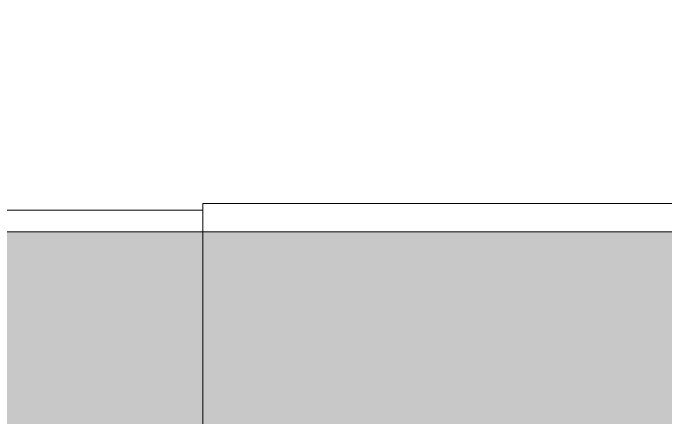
# Model space of a CAD drawing. Header units: metres. Extents: x -3 to 171, y -23 to 41.
# Drawn here: x 15.857 to 17.07, y -13.931 to -13.179 of the extents above; entities that cross this region are included whole.
import ezdxf

# ---------------------------------------------------------------- set-up
doc = ezdxf.new("R2010")
doc.units = ezdxf.units.M
doc.header["$MEASUREMENT"] = 0
doc.set_wipeout_variables(frame=1)
doc.linetypes.add('Wipeout_Contour', pattern=[1, 0, -1])
for name, color, linetype in [('6._Dach PP STG1_1_220 Bodenaufbau - Außen_ Gefälle', 7, 'Continuous'), ('6._Dach PP STG1_1_325 Dachfenster', 7, 'Continuous'), ('6._Dach PP STG1_1_330 Dachaufbau', 7, 'Continuous')]:
    doc.layers.add(name, color=color, linetype=linetype)

msp = doc.modelspace()

# ---------------------------------------------------------------- linework, layer by layer
at = {"layer": '6._Dach PP STG1_1_220 Bodenaufbau - Außen_ Gefälle', "color": 7, "linetype": 'Continuous', "lineweight": 13, "ltscale": 1000, "flags": 128}
msp.add_lwpolyline([(12.55, -13.545), (18.6299, -13.545), (18.6378, -11.155), (12.55, -11.155)], close=True, dxfattribs=at)

# ---------------------------------------------------------------- next in the draw order: wipeouts: each hides what was drawn before it
at = {"color": 254, "linetype": 'Wipeout_Contour', "lineweight": 0, "ltscale": 88.023455}
msp.add_wipeout([(17.9369, -13.5322), (16.21, -13.5322), (16.21, -14.1502), (17.9369, -14.1502)], dxfattribs=at).dxf.layer = '6._Dach PP STG1_1_325 Dachfenster'

# ---------------------------------------------------------------- next in the draw order: hatches: boundary and pattern name
at = {"layer": '6._Dach PP STG1_1_330 Dachaufbau', "linetype": 'Continuous', "lineweight": 0, "true_color": 0x000000}
msp.add_hatch(color=18, dxfattribs=at).paths.add_polyline_path([(18.95, -10.4946), (18.5078, -10.4946), (18.5078, -11.155), (18.4999, -11.155), (18.4999, -13.585), (12.55, -13.585), (12.55, -15.07), (13.745, -15.07), (13.745, -14.228), (15.495, -14.228), (15.495, -15.07), (16.21, -15.07), (16.21, -14.228), (17.96, -14.228), (17.96, -15.07), (18.9348, -15.07)])

# ---------------------------------------------------------------- next in the draw order: linework, layer by layer
at = {"layer": '6._Dach PP STG1_1_325 Dachfenster', "color": 7, "linetype": 'Continuous', "lineweight": 13, "ltscale": 1000, "true_color": 0xf4f4f4, "flags": 128}
for points in [[(16.21, -14.1502), (16.21, -13.5322)], [(16.21, -13.5322), (17.9369, -13.5322)]]:
    msp.add_lwpolyline(points, dxfattribs=at)
at = {"layer": '6._Dach PP STG1_1_330 Dachaufbau', "color": 7, "linetype": 'Continuous', "lineweight": 18, "ltscale": 1000, "flags": 128}
msp.add_lwpolyline([(12.55, -13.585), (18.4999, -13.585)], dxfattribs=at)

doc.saveas('drawing.dxf')
